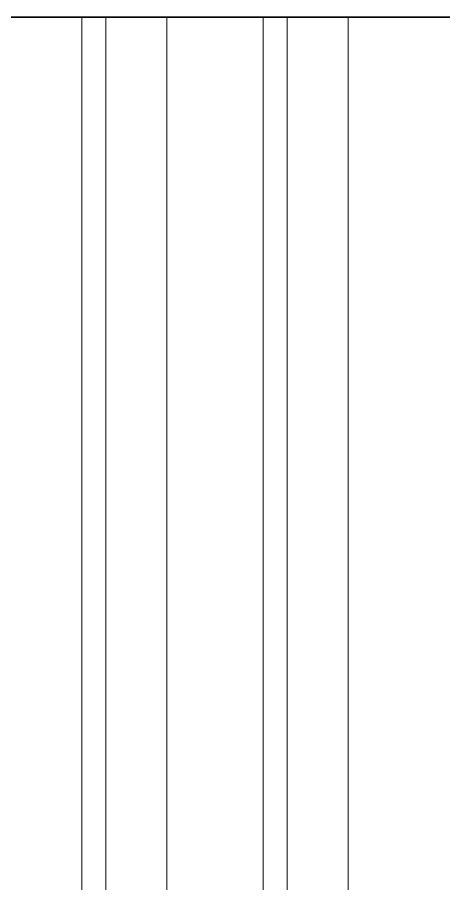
# Model space of a CAD drawing. Header units: millimetres. Extents: x 652554 to 1678317, y -308114 to 170803.
# Drawn here: x 746997.2 to 747085.6, y -87360.7 to -87181 of the extents above; entities that cross this region are included whole.
import ezdxf

# ---------------------------------------------------------------- set-up
doc = ezdxf.new("R2010")
doc.units = ezdxf.units.MM
for name, color, linetype, lineweight in [('A-GENM', 1, 'Continuous', 9), ('A-GLAZ-CURT', 2, 'Continuous', 9), ('A-GLAZ-CWMG', 2, 'Continuous', 35)]:
    doc.layers.add(name, color=color, linetype=linetype, lineweight=lineweight)

# ---------------------------------------------------------------- blocks, each defined once
blk = doc.blocks.new('DPA_CP_Entrance Louver Grill Vertical Z - Louver Grill Vertical Z-18398766-2241-01 ENTRANCE 2 ENLARGED ELEVATION 1')
at = {"layer": 'A-GLAZ-CURT'}
blk.add_line((-632598.78, 113750), (-631997.49, 113750), dxfattribs=at)
blk = doc.blocks.new('GM_Louver Grill Vertical Z - Z Profile-V55-2241-01 ENTRANCE 2 ENLARGED ELEVATION 1')
at = {"layer": 'A-GENM'}
blk.add_line((-632450.77, 113285.08), (-632450.77, 113750), dxfattribs=at)
blk = doc.blocks.new('GM_Louver Grill Vertical Z - Z Profile-V56-2241-01 ENTRANCE 2 ENLARGED ELEVATION 1')
at = {"layer": 'A-GENM'}
for p, q in [((-632488.36, 113217.08), (-632488.36, 113750)), ((-632466.63, 113750), (-632468.36, 113750)), ((-632468.36, 113750), (-632463.36, 113750)), ((-632468.36, 113285.08), (-632468.36, 113750)), ((-632463.45, 113750), (-632466.63, 113750)), ((-632423.36, 113750), (-632463.45, 113750)), ((-632463.36, 113750), (-632423.28, 113750)), ((-632463.36, 113285.08), (-632463.36, 113750))]:
    blk.add_line(p, q, dxfattribs=at)
blk = doc.blocks.new('GM_Louver Grill Vertical Z - Z Profile-V57-2241-01 ENTRANCE 2 ENLARGED ELEVATION 1')
at = {"layer": 'A-GENM'}
for p, q in [((-632504.22, 113750), (-632505.95, 113750)), ((-632505.95, 113750), (-632500.95, 113750)), ((-632505.95, 113205.3), (-632505.95, 113750)), ((-632501.04, 113750), (-632504.22, 113750)), ((-632460.95, 113750), (-632501.04, 113750)), ((-632500.95, 113750), (-632460.87, 113750)), ((-632500.95, 113209.12), (-632500.95, 113750)), ((-632446, 113750), (-632460.95, 113750)), ((-632460.87, 113750), (-632447.73, 113750)), ((-632447.73, 113750), (-632446, 113750))]:
    blk.add_line(p, q, dxfattribs=at)
blk = doc.blocks.new('GM_Louver Grill Vertical Z - Z Profile-V58-2241-01 ENTRANCE 2 ENLARGED ELEVATION 1')
at = {"layer": 'A-GENM'}
for p, q in [((-632498.54, 113750), (-632538.63, 113750)), ((-632538.55, 113750), (-632498.46, 113750)), ((-632483.6, 113750), (-632498.54, 113750)), ((-632498.46, 113750), (-632485.33, 113750)), ((-632485.33, 113750), (-632483.6, 113750))]:
    blk.add_line(p, q, dxfattribs=at)
blk = doc.blocks.new('Rectangular Mullion - Entrance Louver Top-15305096-2241-01 ENTRANCE 2 ENLARGED ELEVATION 1')
at = {"layer": 'A-GLAZ-CWMG'}
blk.add_line((-632565.53, 113750), (-631954.19, 113750), dxfattribs=at)

msp = doc.modelspace()

# ---------------------------------------------------------------- block references
at = {"layer": 'A-GENM'}
for name in ['GM_Louver Grill Vertical Z - Z Profile-V58-2241-01 ENTRANCE 2 ENLARGED ELEVATION 1', 'GM_Louver Grill Vertical Z - Z Profile-V57-2241-01 ENTRANCE 2 ENLARGED ELEVATION 1', 'GM_Louver Grill Vertical Z - Z Profile-V56-2241-01 ENTRANCE 2 ENLARGED ELEVATION 1', 'GM_Louver Grill Vertical Z - Z Profile-V55-2241-01 ENTRANCE 2 ENLARGED ELEVATION 1']:
    msp.add_blockref(name, (1379516.5465, -200931.019), dxfattribs=at)
at = {"layer": 'A-GLAZ-CURT'}
msp.add_blockref('DPA_CP_Entrance Louver Grill Vertical Z - Louver Grill Vertical Z-18398766-2241-01 ENTRANCE 2 ENLARGED ELEVATION 1', (1379516.5465, -200931.019), dxfattribs=at)
at = {"layer": 'A-GLAZ-CWMG'}
msp.add_blockref('Rectangular Mullion - Entrance Louver Top-15305096-2241-01 ENTRANCE 2 ENLARGED ELEVATION 1', (1379516.5465, -200931.019), dxfattribs=at)

doc.saveas('drawing.dxf')
